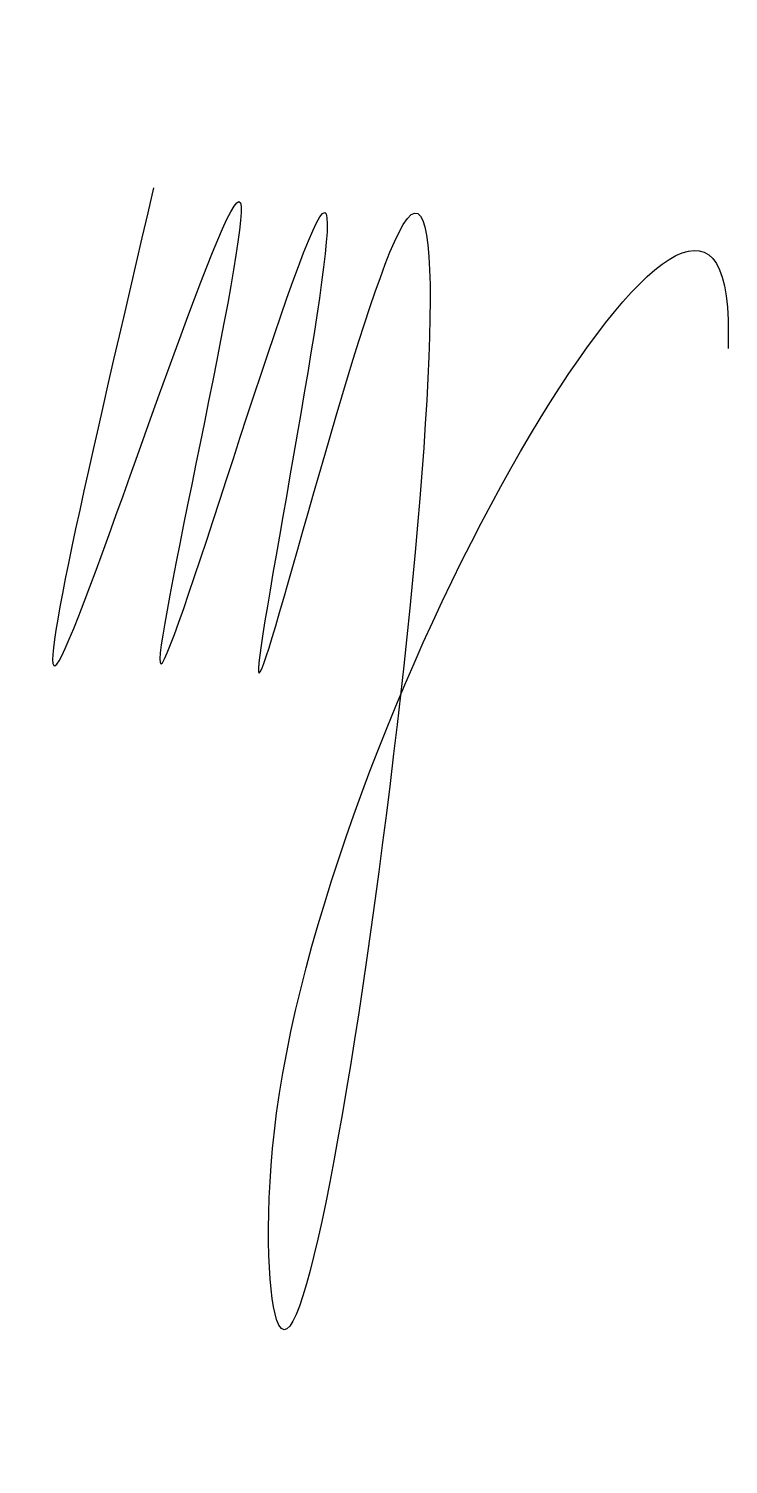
# Model space of a CAD drawing. Header units: millimetres. Extents: x -7802 to -7160, y 5031 to 6348.
import ezdxf

# ---------------------------------------------------------------- set-up
doc = ezdxf.new("R2010")
doc.units = ezdxf.units.MM

msp = doc.modelspace()

# ---------------------------------------------------------------- linework, layer by layer
at = {"color": 5}
msp.add_spline([(-7687.4, 6202), (-7771.6, 5772.9), (-7607.9, 6188.3), (-7680.8, 5765.4), (-7530.5, 6179.6), (-7591.2, 5758), (-7462.7, 6160.8), (-7574.6, 5164), (-7574.6, 5353.2), (-7160.6, 6081.1), (-7160.6, 6054.8)], degree=3, dxfattribs=at)

doc.saveas('drawing.dxf')
